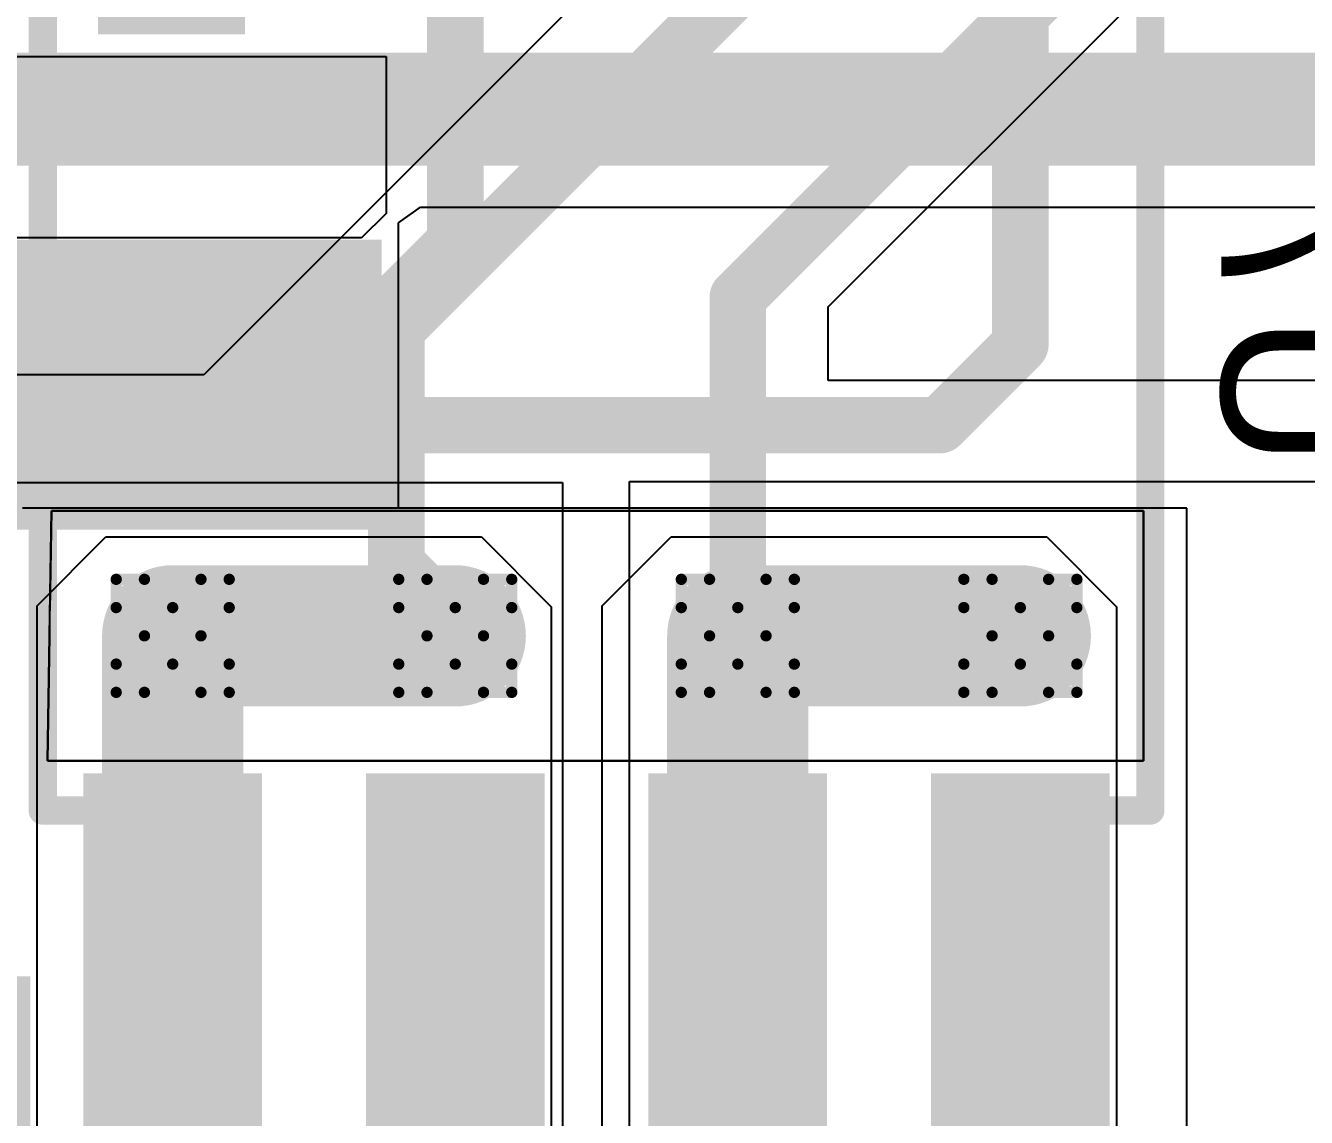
# Model space of a CAD drawing. Header units: inches. Extents: x -6 to 328, y -6 to 90.
# Drawn here: x 10.02 to 15.78, y 7.52 to 12.43 of the extents above; entities that cross this region are included whole.
import ezdxf

# ---------------------------------------------------------------- set-up
doc = ezdxf.new("R2010")
doc.units = ezdxf.units.IN
for name, color, linetype in [('Bottom Layer', 5, 'Continuous'), ('Bottom Overlay', 54, 'Continuous'), ('Bottom Paste', 16, 'Continuous'), ('Bottom Solder', 6, 'Continuous'), ('Drill Drawing', 1, 'Continuous'), ('GND', 76, 'Continuous'), ('PWR', 16, 'Continuous'), ('Top Layer', 1, 'Continuous'), ('Top Paste', 8, 'Continuous'), ('Top Solder', 216, 'Continuous'), ('Via Holes', 16, 'Continuous')]:
    doc.layers.add(name, color=color, linetype=linetype)
doc.styles.add('Arial', font='', dxfattribs={"height": 0.2})
doc.styles.get('Arial').set_extended_font_data('Arial')

# ---------------------------------------------------------------- blocks, each defined once
blk = doc.blocks.new('SOIC_8_B_3')
at = {"layer": 'Bottom Layer'}
for points in [[(1.925, 1.605), (1.925, 2.205), (3.475, 2.205), (3.475, 1.605)], [(1.925, 0.335), (1.925, 0.935), (3.475, 0.935), (3.475, 0.335)], [(1.925, -0.935), (1.925, -0.335), (3.475, -0.335), (3.475, -0.935)], [(1.925, -2.205), (1.925, -1.605), (3.475, -1.605), (3.475, -2.205)]]:
    blk.add_hatch(color=5, dxfattribs=at).paths.add_polyline_path(points)
at = {"layer": 'Bottom Overlay'}
blk.add_hatch(color=54, dxfattribs=at).paths.add_polyline_path([(-1.8272, -2.2404), (-1.497, -2.2404), (-1.497, -1.58), (-1.8272, -1.58)])
at = {"layer": 'Bottom Paste'}
for points in [[(1.925, 1.605), (1.925, 2.205), (3.475, 2.205), (3.475, 1.605)], [(1.925, 0.335), (1.925, 0.935), (3.475, 0.935), (3.475, 0.335)], [(1.925, -0.935), (1.925, -0.335), (3.475, -0.335), (3.475, -0.935)], [(1.925, -2.205), (1.925, -1.605), (3.475, -1.605), (3.475, -2.205)]]:
    blk.add_hatch(color=16, dxfattribs=at).paths.add_polyline_path(points)
at = {"layer": 'Bottom Solder'}
for points in [[(1.8234, 1.5034), (1.8234, 2.3066), (3.5766, 2.3066), (3.5766, 1.5034)], [(1.8234, 0.2334), (1.8234, 1.0366), (3.5766, 1.0366), (3.5766, 0.2334)], [(1.8234, -1.0366), (1.8234, -0.2334), (3.5766, -0.2334), (3.5766, -1.0366)], [(1.8234, -2.3066), (1.8234, -1.5034), (3.5766, -1.5034), (3.5766, -2.3066)]]:
    blk.add_hatch(color=6, dxfattribs=at).paths.add_polyline_path(points)
at = {"layer": 'Bottom Overlay'}
for points in [[(1.9906, 2.4892, 0.127, 0.127, 0), (-1.9906, 2.4892, 0.127, 0.127, 0)], [(1.9906, 2.3114, 0.127, 0.127, 0), (1.9906, 2.4892, 0.127, 0.127, 0)], [(1.9906, -2.4892, 0.127, 0.127, 0), (1.9906, -2.3114, 0.127, 0.127, 0)], [(1.9906, -2.4892, 0.127, 0.127, 0), (-1.9906, -2.4892, 0.127, 0.127, 0)]]:
    blk.add_lwpolyline(points, format="xyseb", dxfattribs=at)
for points in [[(1.9588, 2.4892, 0.0635, 0.0635, 1), (2.0223, 2.4892, 0.0635, 0.0635, 1)], [(1.9588, 2.4892, 0.0635, 0.0635, 1), (2.0223, 2.4892, 0.0635, 0.0635, 1)], [(1.9588, 2.3114, 0.0635, 0.0635, 1), (2.0223, 2.3114, 0.0635, 0.0635, 1)], [(1.9588, -2.3114, 0.0635, 0.0635, 1), (2.0223, -2.3114, 0.0635, 0.0635, 1)], [(1.9588, -2.4892, 0.0635, 0.0635, 1), (2.0223, -2.4892, 0.0635, 0.0635, 1)], [(1.9588, -2.4892, 0.0635, 0.0635, 1), (2.0223, -2.4892, 0.0635, 0.0635, 1)]]:
    blk.add_lwpolyline(points, format="xyseb", close=True, dxfattribs=at)
blk = doc.blocks.new('HR963370A_52')
at = {"layer": 'Top Layer'}
blk.add_hatch(color=1, dxfattribs=at).paths.add_polyline_path([(4.56, 6.15), (3.46, 6.15), (3.46, 10.35), (4.56, 10.35)])
at = {"layer": 'Top Paste'}
blk.add_hatch(color=8, dxfattribs=at).paths.add_polyline_path([(4.56, 6.15), (3.46, 6.15), (3.46, 10.35), (4.56, 10.35)])
at = {"layer": 'Top Solder'}
for points in [[(-1.3516, 10.431), (1.3516, 10.431), (1.3516, 7.6278), (-1.3516, 7.6278)], [(4.6616, 6.0484), (3.3584, 6.0484), (3.3584, 10.4516), (4.6616, 10.4516)]]:
    blk.add_hatch(color=216, dxfattribs=at).paths.add_polyline_path(points)

msp = doc.modelspace()

# ---------------------------------------------------------------- hatches: boundary and pattern name
at = {"layer": 'Bottom Layer'}
h = msp.add_hatch(color=5, dxfattribs=at)
edge = h.paths.add_edge_path()
edge.add_arc((10.6822, 9.6884), 0.3, 0, 360)
h = msp.add_hatch(color=5, dxfattribs=at)
edge = h.paths.add_edge_path()
edge.add_arc((11.9522, 9.6884), 0.3, 0, 360)
h = msp.add_hatch(color=5, dxfattribs=at)
edge = h.paths.add_edge_path()
edge.add_arc((13.2222, 9.6884), 0.3, 0, 360)
h = msp.add_hatch(color=5, dxfattribs=at)
edge = h.paths.add_edge_path()
edge.add_arc((14.4922, 9.6884), 0.3, 0, 360)
at = {"layer": 'GND'}
h = msp.add_hatch(color=76, dxfattribs=at)
edge = h.paths.add_edge_path()
edge.add_arc((10.6822, 9.6884), 0.3, 0, 360)
h = msp.add_hatch(color=76, dxfattribs=at)
edge = h.paths.add_edge_path()
edge.add_arc((11.9522, 9.6884), 0.3, 0, 360)
h = msp.add_hatch(color=76, dxfattribs=at)
edge = h.paths.add_edge_path()
edge.add_arc((13.2222, 9.6884), 0.3, 0, 360)
h = msp.add_hatch(color=76, dxfattribs=at)
edge = h.paths.add_edge_path()
edge.add_arc((14.4922, 9.6884), 0.3, 0, 360)
at = {"layer": 'PWR'}
h = msp.add_hatch(color=16, dxfattribs=at)
edge = h.paths.add_edge_path()
edge.add_arc((10.6822, 9.6884), 0.3, 0, 360)
h = msp.add_hatch(color=16, dxfattribs=at)
edge = h.paths.add_edge_path()
edge.add_arc((11.9522, 9.6884), 0.3, 0, 360)
h = msp.add_hatch(color=16, dxfattribs=at)
edge = h.paths.add_edge_path()
edge.add_arc((13.2222, 9.6884), 0.3, 0, 360)
h = msp.add_hatch(color=16, dxfattribs=at)
edge = h.paths.add_edge_path()
edge.add_arc((14.4922, 9.6884), 0.3, 0, 360)
at = {"layer": 'Top Layer'}
h = msp.add_hatch(color=1, dxfattribs=at)
edge = h.paths.add_edge_path()
edge.add_arc((10.6822, 9.6884), 0.3, 0, 360)
h = msp.add_hatch(color=1, dxfattribs=at)
edge = h.paths.add_edge_path()
edge.add_arc((11.9522, 9.6884), 0.3, 0, 360)
h = msp.add_hatch(color=1, dxfattribs=at)
edge = h.paths.add_edge_path()
edge.add_arc((13.2222, 9.6884), 0.3, 0, 360)
h = msp.add_hatch(color=1, dxfattribs=at)
edge = h.paths.add_edge_path()
edge.add_arc((14.4922, 9.6884), 0.3, 0, 360)
at = {"layer": 'Via Holes'}
h = msp.add_hatch(color=7, dxfattribs=at)
edge = h.paths.add_edge_path()
edge.add_arc((10.6822, 9.6884), 0.15, 0, 360)
h = msp.add_hatch(color=7, dxfattribs=at)
edge = h.paths.add_edge_path()
edge.add_arc((11.9522, 9.6884), 0.15, 0, 360)
h = msp.add_hatch(color=7, dxfattribs=at)
edge = h.paths.add_edge_path()
edge.add_arc((13.2222, 9.6884), 0.15, 0, 360)
h = msp.add_hatch(color=7, dxfattribs=at)
edge = h.paths.add_edge_path()
edge.add_arc((14.4922, 9.6884), 0.15, 0, 360)

# ---------------------------------------------------------------- linework, layer by layer
at = {"layer": 'Bottom Layer'}
for p, q in [((9.6866, 12.2914), (11.6414, 12.2914)), ((11.6414, 12.2914), (11.6414, 11.5865)), ((11.6414, 11.5865), (11.5314, 11.4764)), ((11.5314, 11.4764), (9.844, 11.4764)), ((10.0726, 9.8233), (10.3822, 10.1329)), ((10.3822, 10.1329), (12.0705, 10.1329)), ((12.0705, 10.1329), (12.384, 9.8194)), ((12.6126, 9.8233), (12.9222, 10.1329)), ((12.9222, 10.1329), (14.6105, 10.1329)), ((14.6105, 10.1329), (14.924, 9.8194)), ((10.0726, 3.8425), (10.0726, 9.8233)), ((12.384, 9.8194), (12.384, 6.284)), ((12.6126, 3.8425), (12.6126, 9.8233)), ((14.924, 9.8194), (14.924, 6.284))]:
    msp.add_line(p, q, dxfattribs=at)
for points in [[(11.9522, 11.4577, 0.254, 0.254, 0), (11.9522, 13.5938, 0.254, 0.254, 0)], [(14.4922, 10.9967, 0.254, 0.254, 0), (14.4922, 13.5938, 0.254, 0.254, 0)], [(11.6601, 11.1656, 0.254, 0.254, 0), (11.9522, 11.4577, 0.254, 0.254, 0)], [(9.2852, 11.1656, 0.254, 0.254, 0), (11.6601, 11.1656, 0.254, 0.254, 0)], [(14.1307, 10.6352, 0.254, 0.254, 0), (14.4922, 10.9967, 0.254, 0.254, 0)], [(9.3106, 9.7519, 0.254, 0.254, 0), (10.1939, 10.6352, 0.254, 0.254, 0)], [(10.1939, 10.6352, 0.254, 0.254, 0), (14.1307, 10.6352, 0.254, 0.254, 0)]]:
    msp.add_lwpolyline(points, format="xyseb", dxfattribs=at)
for points in [[(11.8887, 11.4577, 0.127, 0.127, 1), (12.0157, 11.4577, 0.127, 0.127, 1)], [(11.8887, 11.4577, 0.127, 0.127, 1), (12.0157, 11.4577, 0.127, 0.127, 1)], [(11.5966, 11.1656, 0.127, 0.127, 1), (11.7236, 11.1656, 0.127, 0.127, 1)], [(11.5966, 11.1656, 0.127, 0.127, 1), (11.7236, 11.1656, 0.127, 0.127, 1)], [(14.4287, 10.9967, 0.127, 0.127, 1), (14.5557, 10.9967, 0.127, 0.127, 1)], [(14.4287, 10.9967, 0.127, 0.127, 1), (14.5557, 10.9967, 0.127, 0.127, 1)], [(10.1304, 10.6352, 0.127, 0.127, 1), (10.2574, 10.6352, 0.127, 0.127, 1)], [(10.1304, 10.6352, 0.127, 0.127, 1), (10.2574, 10.6352, 0.127, 0.127, 1)], [(14.0672, 10.6352, 0.127, 0.127, 1), (14.1942, 10.6352, 0.127, 0.127, 1)], [(14.0672, 10.6352, 0.127, 0.127, 1), (14.1942, 10.6352, 0.127, 0.127, 1)]]:
    msp.add_lwpolyline(points, format="xyseb", close=True, dxfattribs=at)
at = {"layer": 'Drill Drawing'}
for points in [[(10.4282, 9.8154, 0.0508, 0.0508, 0), (10.4282, 9.9424, 0.0508, 0.0508, 0)], [(10.4282, 9.9424, 0.0508, 0.0508, 0), (10.5552, 9.9424, 0.0508, 0.0508, 0)], [(10.5552, 9.9424, 0.0508, 0.0508, 0), (10.6822, 9.8154, 0.0508, 0.0508, 0)], [(10.6822, 9.8154, 0.0508, 0.0508, 0), (10.8092, 9.9424, 0.0508, 0.0508, 0)], [(10.8092, 9.9424, 0.0508, 0.0508, 0), (10.9362, 9.9424, 0.0508, 0.0508, 0)], [(10.9362, 9.8154, 0.0508, 0.0508, 0), (10.9362, 9.9424, 0.0508, 0.0508, 0)], [(11.6982, 9.8154, 0.0508, 0.0508, 0), (11.6982, 9.9424, 0.0508, 0.0508, 0)], [(11.6982, 9.9424, 0.0508, 0.0508, 0), (11.8252, 9.9424, 0.0508, 0.0508, 0)], [(11.8252, 9.9424, 0.0508, 0.0508, 0), (11.9522, 9.8154, 0.0508, 0.0508, 0)], [(11.9522, 9.8154, 0.0508, 0.0508, 0), (12.0792, 9.9424, 0.0508, 0.0508, 0)], [(12.0792, 9.9424, 0.0508, 0.0508, 0), (12.2062, 9.9424, 0.0508, 0.0508, 0)], [(12.2062, 9.8154, 0.0508, 0.0508, 0), (12.2062, 9.9424, 0.0508, 0.0508, 0)], [(12.9682, 9.8154, 0.0508, 0.0508, 0), (12.9682, 9.9424, 0.0508, 0.0508, 0)], [(12.9682, 9.9424, 0.0508, 0.0508, 0), (13.0952, 9.9424, 0.0508, 0.0508, 0)], [(13.0952, 9.9424, 0.0508, 0.0508, 0), (13.2222, 9.8154, 0.0508, 0.0508, 0)], [(13.2222, 9.8154, 0.0508, 0.0508, 0), (13.3492, 9.9424, 0.0508, 0.0508, 0)], [(13.3492, 9.9424, 0.0508, 0.0508, 0), (13.4762, 9.9424, 0.0508, 0.0508, 0)], [(13.4762, 9.8154, 0.0508, 0.0508, 0), (13.4762, 9.9424, 0.0508, 0.0508, 0)], [(14.2382, 9.8154, 0.0508, 0.0508, 0), (14.2382, 9.9424, 0.0508, 0.0508, 0)], [(14.2382, 9.9424, 0.0508, 0.0508, 0), (14.3652, 9.9424, 0.0508, 0.0508, 0)], [(14.3652, 9.9424, 0.0508, 0.0508, 0), (14.4922, 9.8154, 0.0508, 0.0508, 0)], [(14.4922, 9.8154, 0.0508, 0.0508, 0), (14.6192, 9.9424, 0.0508, 0.0508, 0)], [(14.6192, 9.9424, 0.0508, 0.0508, 0), (14.7462, 9.9424, 0.0508, 0.0508, 0)], [(14.7462, 9.8154, 0.0508, 0.0508, 0), (14.7462, 9.9424, 0.0508, 0.0508, 0)], [(10.4282, 9.8154, 0.0508, 0.0508, 0), (10.5552, 9.6884, 0.0508, 0.0508, 0)], [(10.8092, 9.6884, 0.0508, 0.0508, 0), (10.9362, 9.8154, 0.0508, 0.0508, 0)], [(11.6982, 9.8154, 0.0508, 0.0508, 0), (11.8252, 9.6884, 0.0508, 0.0508, 0)], [(12.0792, 9.6884, 0.0508, 0.0508, 0), (12.2062, 9.8154, 0.0508, 0.0508, 0)], [(12.9682, 9.8154, 0.0508, 0.0508, 0), (13.0952, 9.6884, 0.0508, 0.0508, 0)], [(13.3492, 9.6884, 0.0508, 0.0508, 0), (13.4762, 9.8154, 0.0508, 0.0508, 0)], [(14.2382, 9.8154, 0.0508, 0.0508, 0), (14.3652, 9.6884, 0.0508, 0.0508, 0)], [(14.6192, 9.6884, 0.0508, 0.0508, 0), (14.7462, 9.8154, 0.0508, 0.0508, 0)], [(10.4282, 9.5614, 0.0508, 0.0508, 0), (10.5552, 9.6884, 0.0508, 0.0508, 0)], [(10.8092, 9.6884, 0.0508, 0.0508, 0), (10.9362, 9.5614, 0.0508, 0.0508, 0)], [(11.6982, 9.5614, 0.0508, 0.0508, 0), (11.8252, 9.6884, 0.0508, 0.0508, 0)], [(12.0792, 9.6884, 0.0508, 0.0508, 0), (12.2062, 9.5614, 0.0508, 0.0508, 0)], [(12.9682, 9.5614, 0.0508, 0.0508, 0), (13.0952, 9.6884, 0.0508, 0.0508, 0)], [(13.3492, 9.6884, 0.0508, 0.0508, 0), (13.4762, 9.5614, 0.0508, 0.0508, 0)], [(14.2382, 9.5614, 0.0508, 0.0508, 0), (14.3652, 9.6884, 0.0508, 0.0508, 0)], [(14.6192, 9.6884, 0.0508, 0.0508, 0), (14.7462, 9.5614, 0.0508, 0.0508, 0)], [(10.4282, 9.4344, 0.0508, 0.0508, 0), (10.4282, 9.5614, 0.0508, 0.0508, 0)], [(10.5552, 9.4344, 0.0508, 0.0508, 0), (10.6822, 9.5614, 0.0508, 0.0508, 0)], [(10.6822, 9.5614, 0.0508, 0.0508, 0), (10.8092, 9.4344, 0.0508, 0.0508, 0)], [(10.9362, 9.4344, 0.0508, 0.0508, 0), (10.9362, 9.5614, 0.0508, 0.0508, 0)], [(11.6982, 9.4344, 0.0508, 0.0508, 0), (11.6982, 9.5614, 0.0508, 0.0508, 0)], [(11.8252, 9.4344, 0.0508, 0.0508, 0), (11.9522, 9.5614, 0.0508, 0.0508, 0)], [(11.9522, 9.5614, 0.0508, 0.0508, 0), (12.0792, 9.4344, 0.0508, 0.0508, 0)], [(12.2062, 9.4344, 0.0508, 0.0508, 0), (12.2062, 9.5614, 0.0508, 0.0508, 0)], [(12.9682, 9.4344, 0.0508, 0.0508, 0), (12.9682, 9.5614, 0.0508, 0.0508, 0)], [(13.0952, 9.4344, 0.0508, 0.0508, 0), (13.2222, 9.5614, 0.0508, 0.0508, 0)], [(13.2222, 9.5614, 0.0508, 0.0508, 0), (13.3492, 9.4344, 0.0508, 0.0508, 0)], [(13.4762, 9.4344, 0.0508, 0.0508, 0), (13.4762, 9.5614, 0.0508, 0.0508, 0)], [(14.2382, 9.4344, 0.0508, 0.0508, 0), (14.2382, 9.5614, 0.0508, 0.0508, 0)], [(14.3652, 9.4344, 0.0508, 0.0508, 0), (14.4922, 9.5614, 0.0508, 0.0508, 0)], [(14.4922, 9.5614, 0.0508, 0.0508, 0), (14.6192, 9.4344, 0.0508, 0.0508, 0)], [(14.7462, 9.4344, 0.0508, 0.0508, 0), (14.7462, 9.5614, 0.0508, 0.0508, 0)], [(10.4282, 9.4344, 0.0508, 0.0508, 0), (10.5552, 9.4344, 0.0508, 0.0508, 0)], [(10.8092, 9.4344, 0.0508, 0.0508, 0), (10.9362, 9.4344, 0.0508, 0.0508, 0)], [(11.6982, 9.4344, 0.0508, 0.0508, 0), (11.8252, 9.4344, 0.0508, 0.0508, 0)], [(12.0792, 9.4344, 0.0508, 0.0508, 0), (12.2062, 9.4344, 0.0508, 0.0508, 0)], [(12.9682, 9.4344, 0.0508, 0.0508, 0), (13.0952, 9.4344, 0.0508, 0.0508, 0)], [(13.3492, 9.4344, 0.0508, 0.0508, 0), (13.4762, 9.4344, 0.0508, 0.0508, 0)], [(14.2382, 9.4344, 0.0508, 0.0508, 0), (14.3652, 9.4344, 0.0508, 0.0508, 0)], [(14.6192, 9.4344, 0.0508, 0.0508, 0), (14.7462, 9.4344, 0.0508, 0.0508, 0)]]:
    msp.add_lwpolyline(points, format="xyseb", dxfattribs=at)
for points in [[(10.4155, 9.9424, 0.0254, 0.0254, 1), (10.4409, 9.9424, 0.0254, 0.0254, 1)], [(10.4155, 9.9424, 0.0254, 0.0254, 1), (10.4409, 9.9424, 0.0254, 0.0254, 1)], [(10.5425, 9.9424, 0.0254, 0.0254, 1), (10.5679, 9.9424, 0.0254, 0.0254, 1)], [(10.5425, 9.9424, 0.0254, 0.0254, 1), (10.5679, 9.9424, 0.0254, 0.0254, 1)], [(10.7965, 9.9424, 0.0254, 0.0254, 1), (10.8219, 9.9424, 0.0254, 0.0254, 1)], [(10.7965, 9.9424, 0.0254, 0.0254, 1), (10.8219, 9.9424, 0.0254, 0.0254, 1)], [(10.9235, 9.9424, 0.0254, 0.0254, 1), (10.9489, 9.9424, 0.0254, 0.0254, 1)], [(10.9235, 9.9424, 0.0254, 0.0254, 1), (10.9489, 9.9424, 0.0254, 0.0254, 1)], [(11.6855, 9.9424, 0.0254, 0.0254, 1), (11.7109, 9.9424, 0.0254, 0.0254, 1)], [(11.6855, 9.9424, 0.0254, 0.0254, 1), (11.7109, 9.9424, 0.0254, 0.0254, 1)], [(11.8125, 9.9424, 0.0254, 0.0254, 1), (11.8379, 9.9424, 0.0254, 0.0254, 1)], [(11.8125, 9.9424, 0.0254, 0.0254, 1), (11.8379, 9.9424, 0.0254, 0.0254, 1)], [(12.0665, 9.9424, 0.0254, 0.0254, 1), (12.0919, 9.9424, 0.0254, 0.0254, 1)], [(12.0665, 9.9424, 0.0254, 0.0254, 1), (12.0919, 9.9424, 0.0254, 0.0254, 1)], [(12.1935, 9.9424, 0.0254, 0.0254, 1), (12.2189, 9.9424, 0.0254, 0.0254, 1)], [(12.1935, 9.9424, 0.0254, 0.0254, 1), (12.2189, 9.9424, 0.0254, 0.0254, 1)], [(12.9555, 9.9424, 0.0254, 0.0254, 1), (12.9809, 9.9424, 0.0254, 0.0254, 1)], [(12.9555, 9.9424, 0.0254, 0.0254, 1), (12.9809, 9.9424, 0.0254, 0.0254, 1)], [(13.0825, 9.9424, 0.0254, 0.0254, 1), (13.1079, 9.9424, 0.0254, 0.0254, 1)], [(13.0825, 9.9424, 0.0254, 0.0254, 1), (13.1079, 9.9424, 0.0254, 0.0254, 1)], [(13.3365, 9.9424, 0.0254, 0.0254, 1), (13.3619, 9.9424, 0.0254, 0.0254, 1)], [(13.3365, 9.9424, 0.0254, 0.0254, 1), (13.3619, 9.9424, 0.0254, 0.0254, 1)], [(13.4635, 9.9424, 0.0254, 0.0254, 1), (13.4889, 9.9424, 0.0254, 0.0254, 1)], [(13.4635, 9.9424, 0.0254, 0.0254, 1), (13.4889, 9.9424, 0.0254, 0.0254, 1)], [(14.2255, 9.9424, 0.0254, 0.0254, 1), (14.2509, 9.9424, 0.0254, 0.0254, 1)], [(14.2255, 9.9424, 0.0254, 0.0254, 1), (14.2509, 9.9424, 0.0254, 0.0254, 1)], [(14.3525, 9.9424, 0.0254, 0.0254, 1), (14.3779, 9.9424, 0.0254, 0.0254, 1)], [(14.3525, 9.9424, 0.0254, 0.0254, 1), (14.3779, 9.9424, 0.0254, 0.0254, 1)], [(14.6065, 9.9424, 0.0254, 0.0254, 1), (14.6319, 9.9424, 0.0254, 0.0254, 1)], [(14.6065, 9.9424, 0.0254, 0.0254, 1), (14.6319, 9.9424, 0.0254, 0.0254, 1)], [(14.7335, 9.9424, 0.0254, 0.0254, 1), (14.7589, 9.9424, 0.0254, 0.0254, 1)], [(14.7335, 9.9424, 0.0254, 0.0254, 1), (14.7589, 9.9424, 0.0254, 0.0254, 1)], [(10.4155, 9.8154, 0.0254, 0.0254, 1), (10.4409, 9.8154, 0.0254, 0.0254, 1)], [(10.4155, 9.8154, 0.0254, 0.0254, 1), (10.4409, 9.8154, 0.0254, 0.0254, 1)], [(10.6695, 9.8154, 0.0254, 0.0254, 1), (10.6949, 9.8154, 0.0254, 0.0254, 1)], [(10.6695, 9.8154, 0.0254, 0.0254, 1), (10.6949, 9.8154, 0.0254, 0.0254, 1)], [(10.9235, 9.8154, 0.0254, 0.0254, 1), (10.9489, 9.8154, 0.0254, 0.0254, 1)], [(10.9235, 9.8154, 0.0254, 0.0254, 1), (10.9489, 9.8154, 0.0254, 0.0254, 1)], [(11.6855, 9.8154, 0.0254, 0.0254, 1), (11.7109, 9.8154, 0.0254, 0.0254, 1)], [(11.6855, 9.8154, 0.0254, 0.0254, 1), (11.7109, 9.8154, 0.0254, 0.0254, 1)], [(11.9395, 9.8154, 0.0254, 0.0254, 1), (11.9649, 9.8154, 0.0254, 0.0254, 1)], [(11.9395, 9.8154, 0.0254, 0.0254, 1), (11.9649, 9.8154, 0.0254, 0.0254, 1)], [(12.1935, 9.8154, 0.0254, 0.0254, 1), (12.2189, 9.8154, 0.0254, 0.0254, 1)], [(12.1935, 9.8154, 0.0254, 0.0254, 1), (12.2189, 9.8154, 0.0254, 0.0254, 1)], [(12.9555, 9.8154, 0.0254, 0.0254, 1), (12.9809, 9.8154, 0.0254, 0.0254, 1)], [(12.9555, 9.8154, 0.0254, 0.0254, 1), (12.9809, 9.8154, 0.0254, 0.0254, 1)], [(13.2095, 9.8154, 0.0254, 0.0254, 1), (13.2349, 9.8154, 0.0254, 0.0254, 1)], [(13.2095, 9.8154, 0.0254, 0.0254, 1), (13.2349, 9.8154, 0.0254, 0.0254, 1)], [(13.4635, 9.8154, 0.0254, 0.0254, 1), (13.4889, 9.8154, 0.0254, 0.0254, 1)], [(13.4635, 9.8154, 0.0254, 0.0254, 1), (13.4889, 9.8154, 0.0254, 0.0254, 1)], [(14.2255, 9.8154, 0.0254, 0.0254, 1), (14.2509, 9.8154, 0.0254, 0.0254, 1)], [(14.2255, 9.8154, 0.0254, 0.0254, 1), (14.2509, 9.8154, 0.0254, 0.0254, 1)], [(14.4795, 9.8154, 0.0254, 0.0254, 1), (14.5049, 9.8154, 0.0254, 0.0254, 1)], [(14.4795, 9.8154, 0.0254, 0.0254, 1), (14.5049, 9.8154, 0.0254, 0.0254, 1)], [(14.7335, 9.8154, 0.0254, 0.0254, 1), (14.7589, 9.8154, 0.0254, 0.0254, 1)], [(14.7335, 9.8154, 0.0254, 0.0254, 1), (14.7589, 9.8154, 0.0254, 0.0254, 1)], [(10.5425, 9.6884, 0.0254, 0.0254, 1), (10.5679, 9.6884, 0.0254, 0.0254, 1)], [(10.5425, 9.6884, 0.0254, 0.0254, 1), (10.5679, 9.6884, 0.0254, 0.0254, 1)], [(10.7965, 9.6884, 0.0254, 0.0254, 1), (10.8219, 9.6884, 0.0254, 0.0254, 1)], [(10.7965, 9.6884, 0.0254, 0.0254, 1), (10.8219, 9.6884, 0.0254, 0.0254, 1)], [(11.8125, 9.6884, 0.0254, 0.0254, 1), (11.8379, 9.6884, 0.0254, 0.0254, 1)], [(11.8125, 9.6884, 0.0254, 0.0254, 1), (11.8379, 9.6884, 0.0254, 0.0254, 1)], [(12.0665, 9.6884, 0.0254, 0.0254, 1), (12.0919, 9.6884, 0.0254, 0.0254, 1)], [(12.0665, 9.6884, 0.0254, 0.0254, 1), (12.0919, 9.6884, 0.0254, 0.0254, 1)], [(13.0825, 9.6884, 0.0254, 0.0254, 1), (13.1079, 9.6884, 0.0254, 0.0254, 1)], [(13.0825, 9.6884, 0.0254, 0.0254, 1), (13.1079, 9.6884, 0.0254, 0.0254, 1)], [(13.3365, 9.6884, 0.0254, 0.0254, 1), (13.3619, 9.6884, 0.0254, 0.0254, 1)], [(13.3365, 9.6884, 0.0254, 0.0254, 1), (13.3619, 9.6884, 0.0254, 0.0254, 1)], [(14.3525, 9.6884, 0.0254, 0.0254, 1), (14.3779, 9.6884, 0.0254, 0.0254, 1)], [(14.3525, 9.6884, 0.0254, 0.0254, 1), (14.3779, 9.6884, 0.0254, 0.0254, 1)], [(14.6065, 9.6884, 0.0254, 0.0254, 1), (14.6319, 9.6884, 0.0254, 0.0254, 1)], [(14.6065, 9.6884, 0.0254, 0.0254, 1), (14.6319, 9.6884, 0.0254, 0.0254, 1)], [(10.4155, 9.5614, 0.0254, 0.0254, 1), (10.4409, 9.5614, 0.0254, 0.0254, 1)], [(10.4155, 9.5614, 0.0254, 0.0254, 1), (10.4409, 9.5614, 0.0254, 0.0254, 1)], [(10.6695, 9.5614, 0.0254, 0.0254, 1), (10.6949, 9.5614, 0.0254, 0.0254, 1)], [(10.6695, 9.5614, 0.0254, 0.0254, 1), (10.6949, 9.5614, 0.0254, 0.0254, 1)], [(10.9235, 9.5614, 0.0254, 0.0254, 1), (10.9489, 9.5614, 0.0254, 0.0254, 1)], [(10.9235, 9.5614, 0.0254, 0.0254, 1), (10.9489, 9.5614, 0.0254, 0.0254, 1)], [(11.6855, 9.5614, 0.0254, 0.0254, 1), (11.7109, 9.5614, 0.0254, 0.0254, 1)], [(11.6855, 9.5614, 0.0254, 0.0254, 1), (11.7109, 9.5614, 0.0254, 0.0254, 1)], [(11.9395, 9.5614, 0.0254, 0.0254, 1), (11.9649, 9.5614, 0.0254, 0.0254, 1)], [(11.9395, 9.5614, 0.0254, 0.0254, 1), (11.9649, 9.5614, 0.0254, 0.0254, 1)], [(12.1935, 9.5614, 0.0254, 0.0254, 1), (12.2189, 9.5614, 0.0254, 0.0254, 1)], [(12.1935, 9.5614, 0.0254, 0.0254, 1), (12.2189, 9.5614, 0.0254, 0.0254, 1)], [(12.9555, 9.5614, 0.0254, 0.0254, 1), (12.9809, 9.5614, 0.0254, 0.0254, 1)], [(12.9555, 9.5614, 0.0254, 0.0254, 1), (12.9809, 9.5614, 0.0254, 0.0254, 1)], [(13.2095, 9.5614, 0.0254, 0.0254, 1), (13.2349, 9.5614, 0.0254, 0.0254, 1)], [(13.2095, 9.5614, 0.0254, 0.0254, 1), (13.2349, 9.5614, 0.0254, 0.0254, 1)], [(13.4635, 9.5614, 0.0254, 0.0254, 1), (13.4889, 9.5614, 0.0254, 0.0254, 1)], [(13.4635, 9.5614, 0.0254, 0.0254, 1), (13.4889, 9.5614, 0.0254, 0.0254, 1)], [(14.2255, 9.5614, 0.0254, 0.0254, 1), (14.2509, 9.5614, 0.0254, 0.0254, 1)], [(14.2255, 9.5614, 0.0254, 0.0254, 1), (14.2509, 9.5614, 0.0254, 0.0254, 1)], [(14.4795, 9.5614, 0.0254, 0.0254, 1), (14.5049, 9.5614, 0.0254, 0.0254, 1)], [(14.4795, 9.5614, 0.0254, 0.0254, 1), (14.5049, 9.5614, 0.0254, 0.0254, 1)], [(14.7335, 9.5614, 0.0254, 0.0254, 1), (14.7589, 9.5614, 0.0254, 0.0254, 1)], [(14.7335, 9.5614, 0.0254, 0.0254, 1), (14.7589, 9.5614, 0.0254, 0.0254, 1)], [(10.4155, 9.4344, 0.0254, 0.0254, 1), (10.4409, 9.4344, 0.0254, 0.0254, 1)], [(10.4155, 9.4344, 0.0254, 0.0254, 1), (10.4409, 9.4344, 0.0254, 0.0254, 1)], [(10.5425, 9.4344, 0.0254, 0.0254, 1), (10.5679, 9.4344, 0.0254, 0.0254, 1)], [(10.5425, 9.4344, 0.0254, 0.0254, 1), (10.5679, 9.4344, 0.0254, 0.0254, 1)], [(10.7965, 9.4344, 0.0254, 0.0254, 1), (10.8219, 9.4344, 0.0254, 0.0254, 1)], [(10.7965, 9.4344, 0.0254, 0.0254, 1), (10.8219, 9.4344, 0.0254, 0.0254, 1)], [(10.9235, 9.4344, 0.0254, 0.0254, 1), (10.9489, 9.4344, 0.0254, 0.0254, 1)], [(10.9235, 9.4344, 0.0254, 0.0254, 1), (10.9489, 9.4344, 0.0254, 0.0254, 1)], [(11.6855, 9.4344, 0.0254, 0.0254, 1), (11.7109, 9.4344, 0.0254, 0.0254, 1)], [(11.6855, 9.4344, 0.0254, 0.0254, 1), (11.7109, 9.4344, 0.0254, 0.0254, 1)], [(11.8125, 9.4344, 0.0254, 0.0254, 1), (11.8379, 9.4344, 0.0254, 0.0254, 1)], [(11.8125, 9.4344, 0.0254, 0.0254, 1), (11.8379, 9.4344, 0.0254, 0.0254, 1)], [(12.0665, 9.4344, 0.0254, 0.0254, 1), (12.0919, 9.4344, 0.0254, 0.0254, 1)], [(12.0665, 9.4344, 0.0254, 0.0254, 1), (12.0919, 9.4344, 0.0254, 0.0254, 1)], [(12.1935, 9.4344, 0.0254, 0.0254, 1), (12.2189, 9.4344, 0.0254, 0.0254, 1)], [(12.1935, 9.4344, 0.0254, 0.0254, 1), (12.2189, 9.4344, 0.0254, 0.0254, 1)], [(12.9555, 9.4344, 0.0254, 0.0254, 1), (12.9809, 9.4344, 0.0254, 0.0254, 1)], [(12.9555, 9.4344, 0.0254, 0.0254, 1), (12.9809, 9.4344, 0.0254, 0.0254, 1)], [(13.0825, 9.4344, 0.0254, 0.0254, 1), (13.1079, 9.4344, 0.0254, 0.0254, 1)], [(13.0825, 9.4344, 0.0254, 0.0254, 1), (13.1079, 9.4344, 0.0254, 0.0254, 1)], [(13.3365, 9.4344, 0.0254, 0.0254, 1), (13.3619, 9.4344, 0.0254, 0.0254, 1)], [(13.3365, 9.4344, 0.0254, 0.0254, 1), (13.3619, 9.4344, 0.0254, 0.0254, 1)], [(13.4635, 9.4344, 0.0254, 0.0254, 1), (13.4889, 9.4344, 0.0254, 0.0254, 1)], [(13.4635, 9.4344, 0.0254, 0.0254, 1), (13.4889, 9.4344, 0.0254, 0.0254, 1)], [(14.2255, 9.4344, 0.0254, 0.0254, 1), (14.2509, 9.4344, 0.0254, 0.0254, 1)], [(14.2255, 9.4344, 0.0254, 0.0254, 1), (14.2509, 9.4344, 0.0254, 0.0254, 1)], [(14.3525, 9.4344, 0.0254, 0.0254, 1), (14.3779, 9.4344, 0.0254, 0.0254, 1)], [(14.3525, 9.4344, 0.0254, 0.0254, 1), (14.3779, 9.4344, 0.0254, 0.0254, 1)], [(14.6065, 9.4344, 0.0254, 0.0254, 1), (14.6319, 9.4344, 0.0254, 0.0254, 1)], [(14.6065, 9.4344, 0.0254, 0.0254, 1), (14.6319, 9.4344, 0.0254, 0.0254, 1)], [(14.7335, 9.4344, 0.0254, 0.0254, 1), (14.7589, 9.4344, 0.0254, 0.0254, 1)], [(14.7335, 9.4344, 0.0254, 0.0254, 1), (14.7589, 9.4344, 0.0254, 0.0254, 1)]]:
    msp.add_lwpolyline(points, format="xyseb", close=True, dxfattribs=at)
at = {"layer": 'GND'}
for p, q in [((10.1189, 9.1266), (10.1375, 10.2506)), ((10.1375, 10.2506), (10.1301, 9.8032)), ((10.1375, 10.2506), (15.0462, 10.2506)), ((15.0462, 10.2506), (10.1375, 10.2506)), ((15.0462, 10.2506), (15.0462, 9.1266)), ((15.0462, 9.1266), (15.0462, 10.2506)), ((10.1301, 9.8032), (10.1282, 9.7986)), ((10.1282, 9.7986), (10.1282, 9.6885)), ((10.1282, 9.6885), (10.1189, 9.1266)), ((15.0462, 9.1266), (10.1189, 9.1266)), ((10.1189, 9.1266), (15.0462, 9.1266))]:
    msp.add_line(p, q, dxfattribs=at)
at = {"layer": 'PWR'}
for p, q in [((13.6291, 13.6683), (10.8216, 10.8608)), ((13.6291, 11.1662), (15.2796, 12.8166)), ((13.6291, 10.8354), (13.6291, 11.1662)), ((10.8216, 10.8608), (-5.391, 10.8608)), ((20.8533, 10.8354), (13.6291, 10.8354)), ((9.3868, 10.3782), (12.4348, 10.3782)), ((12.4348, 10.3782), (12.4348, -1.636)), ((12.7359, -1.5053), (12.7359, 10.3823)), ((12.7359, 10.3823), (15.9146, 10.3823))]:
    msp.add_line(p, q, dxfattribs=at)
for points in [[(13.2222, 11.2103, 0.254, 0.254, 0), (15.5796, 13.5677, 0.254, 0.254, 0)], [(11.6875, 11.0685, 0.254, 0.254, 0), (14.0543, 13.4353, 0.254, 0.254, 0)], [(13.2222, 9.6884, 0.254, 0.254, 0), (13.2222, 11.2103, 0.254, 0.254, 0)], [(11.6875, 10.0102, 0.254, 0.254, 0), (11.6875, 11.0685, 0.254, 0.254, 0)], [(11.6875, 10.0102, 0.254, 0.254, 0), (11.9522, 9.7455, 0.254, 0.254, 0)], [(11.9522, 9.6884, 0.254, 0.254, 0), (11.9522, 9.7455, 0.254, 0.254, 0)]]:
    msp.add_lwpolyline(points, format="xyseb", dxfattribs=at)
for points in [[(13.1587, 11.2103, 0.127, 0.127, 1), (13.2857, 11.2103, 0.127, 0.127, 1)], [(13.1587, 11.2103, 0.127, 0.127, 1), (13.2857, 11.2103, 0.127, 0.127, 1)], [(11.624, 11.0685, 0.127, 0.127, 1), (11.751, 11.0685, 0.127, 0.127, 1)], [(11.624, 11.0685, 0.127, 0.127, 1), (11.751, 11.0685, 0.127, 0.127, 1)], [(11.624, 10.0102, 0.127, 0.127, 1), (11.751, 10.0102, 0.127, 0.127, 1)], [(11.624, 10.0102, 0.127, 0.127, 1), (11.751, 10.0102, 0.127, 0.127, 1)], [(11.8887, 9.7455, 0.127, 0.127, 1), (12.0157, 9.7455, 0.127, 0.127, 1)], [(11.8887, 9.7455, 0.127, 0.127, 1), (12.0157, 9.7455, 0.127, 0.127, 1)], [(11.8887, 9.6884, 0.127, 0.127, 1), (12.0157, 9.6884, 0.127, 0.127, 1)], [(13.1587, 9.6884, 0.127, 0.127, 1), (13.2857, 9.6884, 0.127, 0.127, 1)]]:
    msp.add_lwpolyline(points, format="xyseb", close=True, dxfattribs=at)
at = {"layer": 'Top Layer'}
for p, q in [((11.6978, 11.545), (11.796, 11.6144)), ((11.796, 11.6144), (18.7792, 11.6144)), ((11.6978, 10.2616), (11.6978, 11.545)), ((15.24, 10.2616), (10.0076, 10.2616)), ((15.24, 10.2616), (11.6978, 10.2616)), ((15.24, 3.429), (15.24, 10.2616)), ((15.24, 3.429), (15.24, 10.2616))]:
    msp.add_line(p, q, dxfattribs=at)
for points in [[(2.5662, 12.0546, 0.508, 0.508, 0), (18.7792, 12.0546, 0.508, 0.508, 0)], [(10.6822, 9.6884, 0.635, 0.635, 0), (11.9522, 9.6884, 0.635, 0.635, 0)], [(10.6822, 6.8476, 0.635, 0.635, 0), (10.6822, 9.6884, 0.635, 0.635, 0)], [(13.2222, 6.8476, 0.635, 0.635, 0), (13.2222, 9.6884, 0.635, 0.635, 0)], [(13.2222, 9.6884, 0.635, 0.635, 0), (14.4922, 9.6884, 0.635, 0.635, 0)]]:
    msp.add_lwpolyline(points, format="xyseb", dxfattribs=at)
for points in [[(10.5234, 9.6884, 0.3175, 0.3175, 1), (10.8409, 9.6884, 0.3175, 0.3175, 1)], [(10.5234, 9.6884, 0.3175, 0.3175, 1), (10.8409, 9.6884, 0.3175, 0.3175, 1)], [(11.7934, 9.6884, 0.3175, 0.3175, 1), (12.1109, 9.6884, 0.3175, 0.3175, 1)], [(13.0634, 9.6884, 0.3175, 0.3175, 1), (13.3809, 9.6884, 0.3175, 0.3175, 1)], [(13.0634, 9.6884, 0.3175, 0.3175, 1), (13.3809, 9.6884, 0.3175, 0.3175, 1)], [(14.3334, 9.6884, 0.3175, 0.3175, 1), (14.6509, 9.6884, 0.3175, 0.3175, 1)]]:
    msp.add_lwpolyline(points, format="xyseb", close=True, dxfattribs=at)

# ---------------------------------------------------------------- block references
for name, p, rotation in [('HR963370A_52', (17.67, 6.8072), 90), ('SOIC_8_B_3', (12.5872, 10.8938), 270)]:
    msp.add_blockref(name, p, dxfattribs=dict(rotation=rotation))

# ---------------------------------------------------------------- texts
at = {"layer": 'Bottom Overlay', "style": 'Arial', "text_generation_flag": 2}
msp.add_text('U7', height=0.6858, rotation=270, dxfattribs=at).set_placement((15.396, 10.4419))

doc.saveas('drawing.dxf')
